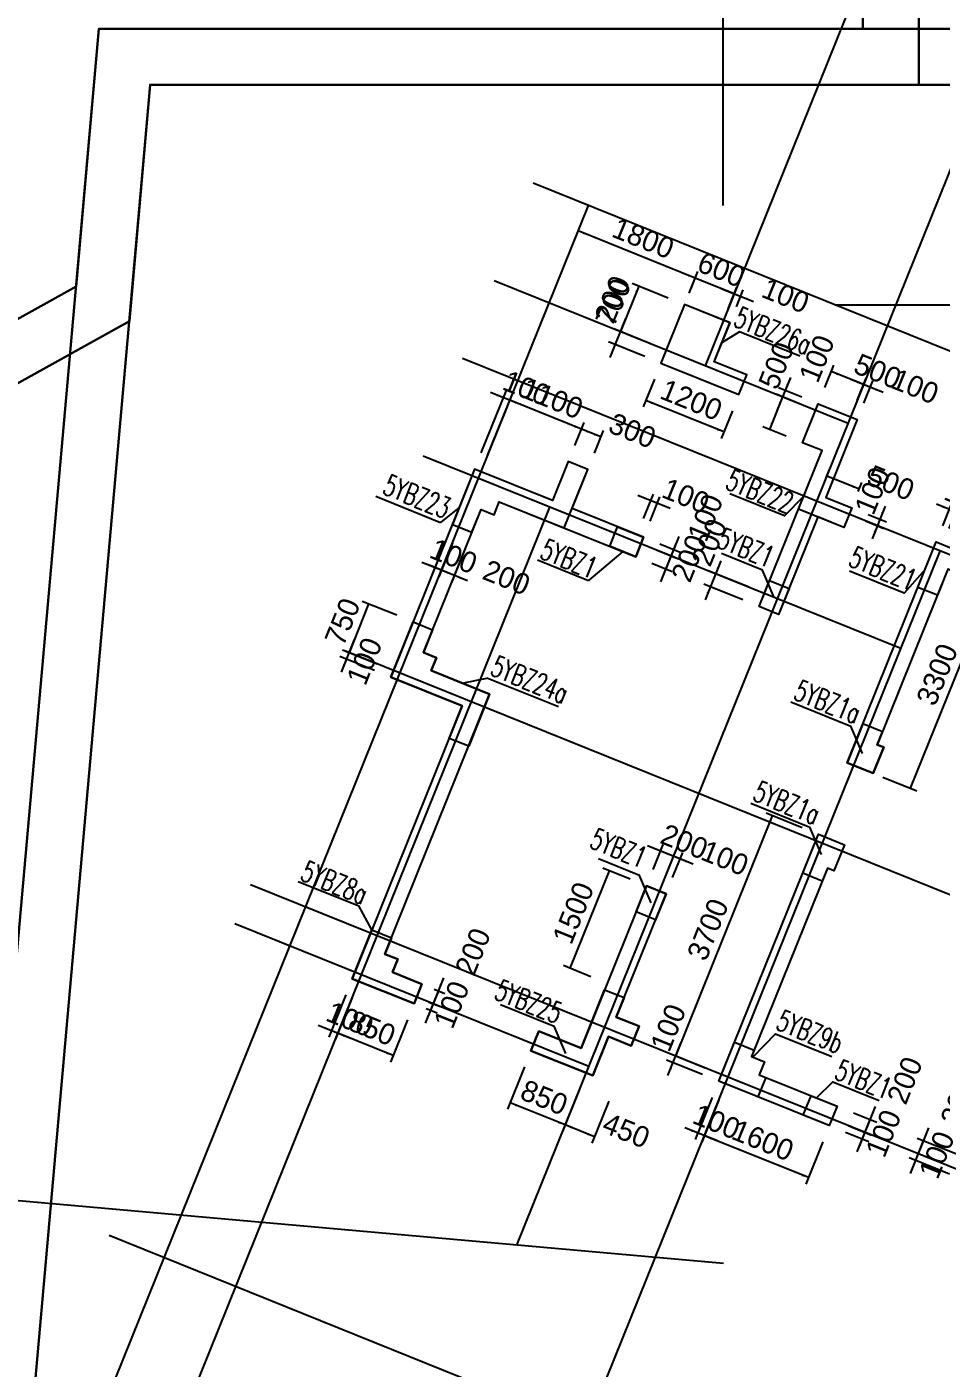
# Model space of a CAD drawing. Extents: x 387171 to 699106, y 11966 to 245688.
# Drawn here: x 522824 to 535876, y 78905 to 98056 of the extents above; entities that cross this region are included whole.
import ezdxf

# ---------------------------------------------------------------- set-up
doc = ezdxf.new("R2010")
doc.units = 0
doc.header["$LTSCALE"] = 100
doc.header["$MEASUREMENT"] = 0
doc.linetypes.add('DASHED', pattern=[19.05, 12.7, -6.35])
for name, color, linetype in [('b边缘构件', 235, 'Continuous'), ('COLU_DASH', 9, 'DASHED'), ('DOTE', 253, 'Continuous'), ('h后浇带', 51, 'Continuous'), ('wall-主楼', 2, 'Continuous'), ('Y阴影', 254, 'Continuous'), ('小尺寸', 4, 'Continuous'), ('边缘构件标注', 1, 'Continuous')]:
    doc.layers.add(name, color=color, linetype=linetype)
doc.styles.add('hztxt', font='hztxt')
doc.styles.get("Standard").update_dxf_attribs({"font": 'standard'})
doc.dimstyles.get("Standard").update_dxf_attribs({"dimtxt": 300, "dimasz": 100, "dimexe": 100, "dimexo": 250, "dimgap": 100, "dimtad": 0, "dimtoh": 1, "dimdec": 0, "dimdsep": 46, "dimcen": 0.09, "dimclrt": 7, "dimadec": 0, "dimazin": 0, "dimtfac": 1, "dimtdec": 4, "dimtofl": 0, "dimtmove": 0, "dimatfit": 3, "dimfxl": 1, "dimtolj": 1, "dimtzin": 0, "dimarcsym": 0})

# ---------------------------------------------------------------- blocks, each defined once
blk = doc.blocks.new('*D2324')
at = {"layer": '小尺寸', "color": 0, "linetype": 'ByBlock', "lineweight": -2}
for p, q in [((530715, 82888), (530472, 82285)), ((531132, 82719), (530889, 82116)), ((530927, 82209), (530509, 82377))]:
    blk.add_line(p, q, dxfattribs=at)
for points in [[(530509, 82377), (530608, 82355), (530596, 82325)], [(530927, 82209), (530828, 82231), (530840, 82262)]]:
    blk.add_solid(points, dxfattribs=at)
at = {"layer": '小尺寸', "color": 7, "linetype": 'Continuous', "lineweight": -2, "insert": (531380, 82296), "char_height": 300, "width": 576.67, "attachment_point": 5, "rotation": 338.0454, "style": 'hztxt'}
blk.add_mtext('450', dxfattribs=at)
blk = doc.blocks.new('*D1852')
at = {"layer": '小尺寸', "color": 0, "linetype": 'ByBlock', "lineweight": -2}
for p, q in [((529927, 83205), (529684, 82602)), ((530715, 82888), (530472, 82285)), ((530509, 82377), (529721, 82695))]:
    blk.add_line(p, q, dxfattribs=at)
for points in [[(529721, 82695), (529820, 82673), (529808, 82642)], [(530509, 82377), (530410, 82399), (530423, 82430)]]:
    blk.add_solid(points, dxfattribs=at)
at = {"layer": '小尺寸', "color": 7, "linetype": 'Continuous', "lineweight": -2, "insert": (530209, 82768), "char_height": 300, "width": 566.67, "attachment_point": 5, "rotation": 338.0454, "style": 'hztxt'}
blk.add_mtext('850', dxfattribs=at)
blk = doc.blocks.new('*D2598')
at = {"layer": '小尺寸', "color": 0, "linetype": 'ByBlock', "lineweight": -2}
for p, q in [((532702, 82734), (532459, 82131)), ((533980, 81625), (532496, 82224)), ((534186, 82135), (533943, 81533))]:
    blk.add_line(p, q, dxfattribs=at)
for points in [[(532496, 82224), (532595, 82202), (532582, 82171)], [(533980, 81625), (533881, 81647), (533893, 81678)]]:
    blk.add_solid(points, dxfattribs=at)
at = {"layer": '小尺寸', "color": 7, "linetype": 'Continuous', "lineweight": -2, "insert": (533331, 82156), "char_height": 300, "width": 685, "attachment_point": 5, "rotation": 338.0454, "style": 'hztxt'}
blk.add_mtext('1600', dxfattribs=at)
blk = doc.blocks.new('*D2521')
at = {"layer": '小尺寸', "color": 0, "linetype": 'ByBlock', "lineweight": -2}
for p, q in [((532609, 82771), (532366, 82168)), ((532702, 82734), (532459, 82131)), ((532681, 82149), (532218, 82336))]:
    blk.add_line(p, q, dxfattribs=at)
for points in [[(532403, 82261), (532304, 82283), (532317, 82314)], [(532496, 82224), (532595, 82202), (532582, 82171)]]:
    blk.add_solid(points, dxfattribs=at)
at = {"layer": '小尺寸', "color": 7, "linetype": 'Continuous', "lineweight": -2, "insert": (532670, 82423), "char_height": 300, "width": 476.67, "attachment_point": 5, "rotation": 338.0454, "style": 'hztxt'}
blk.add_mtext('100', dxfattribs=at)
blk = doc.blocks.new('*D1922')
at = {"layer": '小尺寸', "color": 0, "linetype": 'ByBlock', "lineweight": -2}
for p, q in [((536667, 90246), (535433, 87185)), ((536510, 90309), (536760, 90208)), ((535044, 87342), (535526, 87148))]:
    blk.add_line(p, q, dxfattribs=at)
for points in [[(536667, 90246), (536645, 90147), (536614, 90159)], [(535433, 87185), (535455, 87284), (535486, 87272)]]:
    blk.add_solid(points, dxfattribs=at)
at = {"layer": '小尺寸', "color": 7, "linetype": 'Continuous', "lineweight": -2, "insert": (535818, 88809), "char_height": 300, "width": 780, "attachment_point": 5, "rotation": 68.0454, "style": 'hztxt'}
blk.add_mtext('3300', dxfattribs=at)
blk = doc.blocks.new('*D1460')
at = {"layer": '小尺寸', "color": 0, "linetype": 'ByBlock', "lineweight": -2}
for p, q in [((536271, 91053), (535807, 91240)), ((535899, 90933), (536030, 91257)), ((535992, 90895), (536123, 91220))]:
    blk.add_line(p, q, dxfattribs=at)
for points in [[(535992, 91165), (535893, 91187), (535906, 91218)], [(536085, 91127), (536184, 91105), (536172, 91075)]]:
    blk.add_solid(points, dxfattribs=at)
at = {"layer": '小尺寸', "color": 7, "linetype": 'Continuous', "lineweight": -2, "insert": (536259, 91327), "char_height": 300, "width": 476.67, "attachment_point": 5, "rotation": 338.0454, "style": 'hztxt'}
blk.add_mtext('100', dxfattribs=at)
blk = doc.blocks.new('*D1030')
at = {"layer": '小尺寸', "color": 0, "linetype": 'ByBlock', "lineweight": -2}
for p, q in [((535076, 91211), (534889, 90747)), ((534794, 91001), (535057, 90895)), ((534832, 91094), (535094, 90988))]:
    blk.add_line(p, q, dxfattribs=at)
for points in [[(535002, 91025), (535024, 91124), (535054, 91112)], [(534964, 90932), (534942, 90833), (534911, 90846)]]:
    blk.add_solid(points, dxfattribs=at)
at = {"layer": '小尺寸', "color": 7, "linetype": 'Continuous', "lineweight": -2, "insert": (534896, 91432), "char_height": 300, "width": 476.67, "attachment_point": 5, "rotation": 68.0454, "style": 'hztxt'}
blk.add_mtext('100', dxfattribs=at)
blk = doc.blocks.new('*D605')
at = {"layer": '小尺寸', "color": 0, "linetype": 'ByBlock', "lineweight": -2}
for p, q in [((535048, 92835), (534585, 93022)), ((534678, 92719), (534807, 93040)), ((534771, 92681), (534900, 93002))]:
    blk.add_line(p, q, dxfattribs=at)
for points in [[(534770, 92947), (534671, 92969), (534684, 93000)], [(534863, 92910), (534962, 92888), (534949, 92857)]]:
    blk.add_solid(points, dxfattribs=at)
at = {"layer": '小尺寸', "color": 7, "linetype": 'Continuous', "lineweight": -2, "insert": (535504, 92921), "char_height": 300, "width": 476.67, "attachment_point": 5, "rotation": 338.0454, "style": 'hztxt'}
blk.add_mtext('100', dxfattribs=at)
blk = doc.blocks.new('*D192')
at = {"layer": '小尺寸', "color": 0, "linetype": 'ByBlock', "lineweight": -2}
for p, q in [((534214, 92906), (534344, 93227)), ((534770, 92947), (534306, 93134)), ((534678, 92719), (534807, 93040))]:
    blk.add_line(p, q, dxfattribs=at)
for points in [[(534306, 93134), (534405, 93112), (534393, 93081)], [(534770, 92947), (534671, 92969), (534684, 93000)]]:
    blk.add_solid(points, dxfattribs=at)
at = {"layer": '小尺寸', "color": 7, "linetype": 'Continuous', "lineweight": -2, "insert": (534970, 93136), "char_height": 300, "width": 566.67, "attachment_point": 5, "rotation": 338.0454, "style": 'hztxt'}
blk.add_mtext('500', dxfattribs=at)
blk = doc.blocks.new('*D137')
at = {"layer": '小尺寸', "color": 0, "linetype": 'ByBlock', "lineweight": -2}
for p, q in [((531558, 94354), (531296, 93705)), ((531980, 94184), (531465, 94391)), ((531718, 93535), (531204, 93742))]:
    blk.add_line(p, q, dxfattribs=at)
for points in [[(531558, 94354), (531536, 94255), (531505, 94267)], [(531296, 93705), (531318, 93804), (531349, 93791)]]:
    blk.add_solid(points, dxfattribs=at)
at = {"layer": '小尺寸', "color": 7, "linetype": 'Continuous', "lineweight": -2, "insert": (531195, 94123), "char_height": 300, "width": 566.67, "attachment_point": 5, "rotation": 68.0454, "style": 'hztxt'}
blk.add_mtext('700', dxfattribs=at)
blk = doc.blocks.new('*D2723')
at = {"layer": '小尺寸', "color": 0, "linetype": 'ByBlock', "lineweight": -2}
for p, q in [((531371, 93890), (531147, 93334)), ((531718, 93535), (531204, 93742)), ((531644, 93349), (531129, 93557))]:
    blk.add_line(p, q, dxfattribs=at)
for points in [[(531296, 93705), (531318, 93804), (531349, 93791)], [(531222, 93519), (531200, 93420), (531169, 93433)]]:
    blk.add_solid(points, dxfattribs=at)
at = {"layer": '小尺寸', "color": 7, "linetype": 'Continuous', "lineweight": -2, "insert": (531183, 94164), "char_height": 300, "width": 566.67, "attachment_point": 5, "rotation": 68.0454, "style": 'hztxt'}
blk.add_mtext('200', dxfattribs=at)
blk = doc.blocks.new('*D2325')
at = {"layer": '小尺寸', "color": 0, "linetype": 'ByBlock', "lineweight": -2}
for p, q in [((533723, 93050), (533536, 92586)), ((533889, 92767), (533555, 92902)), ((533852, 92675), (533518, 92809))]:
    blk.add_line(p, q, dxfattribs=at)
for points in [[(533648, 92864), (533670, 92963), (533701, 92951)], [(533611, 92772), (533589, 92673), (533558, 92685)]]:
    blk.add_solid(points, dxfattribs=at)
at = {"layer": '小尺寸', "color": 7, "linetype": 'Continuous', "lineweight": -2, "insert": (534101, 93318), "char_height": 300, "width": 476.67, "attachment_point": 5, "rotation": 68.0454, "style": 'hztxt'}
blk.add_mtext('100', dxfattribs=at)
blk = doc.blocks.new('*D1879')
at = {"layer": '小尺寸', "color": 0, "linetype": 'ByBlock', "lineweight": -2}
for p, q in [((532279, 94255), (532402, 94561)), ((532921, 94244), (532365, 94469)), ((532835, 94031), (532958, 94337))]:
    blk.add_line(p, q, dxfattribs=at)
for points in [[(532365, 94469), (532464, 94447), (532451, 94416)], [(532921, 94244), (532822, 94266), (532835, 94297)]]:
    blk.add_solid(points, dxfattribs=at)
at = {"layer": '小尺寸', "color": 7, "linetype": 'Continuous', "lineweight": -2, "insert": (532736, 94588), "char_height": 300, "width": 556.67, "attachment_point": 5, "rotation": 338.0454, "style": 'hztxt'}
blk.add_mtext('600', dxfattribs=at)
blk = doc.blocks.new('*D1829')
at = {"layer": '小尺寸', "color": 0, "linetype": 'ByBlock', "lineweight": -2}
for p, q in [((532730, 90431), (532505, 89875)), ((533120, 90058), (532562, 90283)), ((533046, 89873), (532488, 90098))]:
    blk.add_line(p, q, dxfattribs=at)
for points in [[(532655, 90246), (532677, 90345), (532708, 90332)], [(532580, 90060), (532558, 89961), (532527, 89974)]]:
    blk.add_solid(points, dxfattribs=at)
at = {"layer": '小尺寸', "color": 7, "linetype": 'Continuous', "lineweight": -2, "insert": (532566, 90695), "char_height": 300, "width": 566.67, "attachment_point": 5, "rotation": 68.0454, "style": 'hztxt'}
blk.add_mtext('200', dxfattribs=at)
blk = doc.blocks.new('*D1416')
at = {"layer": '小尺寸', "color": 0, "linetype": 'ByBlock', "lineweight": -2}
for p, q in [((530647, 92080), (530778, 92405)), ((531019, 92200), (530741, 92312)), ((530925, 91967), (531056, 92293))]:
    blk.add_line(p, q, dxfattribs=at)
for points in [[(530741, 92312), (530840, 92290), (530827, 92259)], [(531019, 92200), (530920, 92222), (530932, 92253)]]:
    blk.add_solid(points, dxfattribs=at)
at = {"layer": '小尺寸', "color": 7, "linetype": 'Continuous', "lineweight": -2, "insert": (531468, 92289), "char_height": 300, "width": 566.67, "attachment_point": 5, "rotation": 338.0454, "style": 'hztxt'}
blk.add_mtext('300', dxfattribs=at)
blk = doc.blocks.new('*D976')
at = {"layer": '小尺寸', "color": 0, "linetype": 'ByBlock', "lineweight": -2}
for p, q in [((529627, 92491), (529758, 92816)), ((530741, 92312), (529720, 92724)), ((530647, 92080), (530778, 92405))]:
    blk.add_line(p, q, dxfattribs=at)
for points in [[(529720, 92724), (529819, 92702), (529807, 92671)], [(530741, 92312), (530642, 92334), (530654, 92365)]]:
    blk.add_solid(points, dxfattribs=at)
at = {"layer": '小尺寸', "color": 7, "linetype": 'Continuous', "lineweight": -2, "insert": (530324, 92750), "char_height": 300, "width": 685, "attachment_point": 5, "rotation": 338.0454, "style": 'hztxt'}
blk.add_mtext('1100', dxfattribs=at)
blk = doc.blocks.new('*D560')
at = {"layer": '小尺寸', "color": 0, "linetype": 'ByBlock', "lineweight": -2}
for p, q in [((532133, 90780), (531946, 90316)), ((531859, 90674), (532151, 90557)), ((531822, 90582), (532113, 90464))]:
    blk.add_line(p, q, dxfattribs=at)
for points in [[(532058, 90594), (532080, 90693), (532111, 90681)], [(532020, 90502), (531998, 90403), (531968, 90415)]]:
    blk.add_solid(points, dxfattribs=at)
at = {"layer": '小尺寸', "color": 7, "linetype": 'Continuous', "lineweight": -2, "insert": (532510, 91048), "char_height": 300, "width": 476.67, "attachment_point": 5, "rotation": 68.0454, "style": 'hztxt'}
blk.add_mtext('100', dxfattribs=at)
blk = doc.blocks.new('*D517')
at = {"layer": '小尺寸', "color": 0, "linetype": 'ByBlock', "lineweight": -2}
for p, q in [((532095, 90687), (531871, 90131)), ((531747, 90396), (532038, 90279)), ((531822, 90582), (532113, 90464))]:
    blk.add_line(p, q, dxfattribs=at)
for points in [[(532020, 90502), (532042, 90601), (532073, 90588)], [(531946, 90316), (531924, 90217), (531893, 90230)]]:
    blk.add_solid(points, dxfattribs=at)
at = {"layer": '小尺寸', "color": 7, "linetype": 'Continuous', "lineweight": -2, "insert": (532277, 90469), "char_height": 300, "width": 566.67, "attachment_point": 5, "rotation": 68.0454, "style": 'hztxt'}
blk.add_mtext('200', dxfattribs=at)
blk = doc.blocks.new('*D92')
at = {"layer": '小尺寸', "color": 0, "linetype": 'ByBlock', "lineweight": -2}
for p, q in [((532009, 91179), (531545, 91366)), ((531628, 91037), (531768, 91384)), ((531721, 91000), (531861, 91347))]:
    blk.add_line(p, q, dxfattribs=at)
for points in [[(531731, 91291), (531632, 91313), (531644, 91344)], [(531823, 91254), (531922, 91232), (531910, 91201)]]:
    blk.add_solid(points, dxfattribs=at)
at = {"layer": '小尺寸', "color": 7, "linetype": 'Continuous', "lineweight": -2, "insert": (532231, 91359), "char_height": 300, "width": 476.67, "attachment_point": 5, "rotation": 338.0454, "style": 'hztxt'}
blk.add_mtext('100', dxfattribs=at)
blk = doc.blocks.new('*D2680')
at = {"layer": '小尺寸', "color": 0, "linetype": 'ByBlock', "lineweight": -2}
for p, q in [((528898, 90682), (528705, 90205)), ((529083, 90608), (528890, 90130)), ((529113, 90148), (528557, 90372))]:
    blk.add_line(p, q, dxfattribs=at)
for points in [[(528742, 90297), (528643, 90319), (528656, 90350)], [(528928, 90223), (529027, 90201), (529014, 90170)]]:
    blk.add_solid(points, dxfattribs=at)
at = {"layer": '小尺寸', "color": 7, "linetype": 'Continuous', "lineweight": -2, "insert": (529672, 90192), "char_height": 300, "width": 566.67, "attachment_point": 5, "rotation": 338.0454, "style": 'hztxt'}
blk.add_mtext('200', dxfattribs=at)
blk = doc.blocks.new('*D2269')
at = {"layer": '小尺寸', "color": 0, "linetype": 'ByBlock', "lineweight": -2}
for p, q in [((528805, 90720), (528612, 90242)), ((528898, 90682), (528705, 90205)), ((528928, 90223), (528464, 90409))]:
    blk.add_line(p, q, dxfattribs=at)
for points in [[(528650, 90335), (528551, 90357), (528563, 90388)], [(528742, 90297), (528841, 90275), (528829, 90245)]]:
    blk.add_solid(points, dxfattribs=at)
at = {"layer": '小尺寸', "color": 7, "linetype": 'Continuous', "lineweight": -2, "insert": (528916, 90497), "char_height": 300, "width": 476.67, "attachment_point": 5, "rotation": 338.0454, "style": 'hztxt'}
blk.add_mtext('100', dxfattribs=at)
blk = doc.blocks.new('*D2222')
at = {"layer": '小尺寸', "color": 0, "linetype": 'ByBlock', "lineweight": -2}
for p, q in [((528106, 89654), (527611, 89853)), ((527703, 89816), (527423, 89120)), ((527825, 88958), (527330, 89158))]:
    blk.add_line(p, q, dxfattribs=at)
for points in [[(527703, 89816), (527682, 89717), (527651, 89729)], [(527423, 89120), (527445, 89219), (527476, 89207)]]:
    blk.add_solid(points, dxfattribs=at)
at = {"layer": '小尺寸', "color": 7, "linetype": 'Continuous', "lineweight": -2, "insert": (527331, 89562), "char_height": 300, "width": 566.67, "attachment_point": 5, "rotation": 68.0454, "style": 'hztxt'}
blk.add_mtext('750', dxfattribs=at)
blk = doc.blocks.new('*D1778')
at = {"layer": '小尺寸', "color": 0, "linetype": 'ByBlock', "lineweight": -2}
for p, q in [((527498, 89306), (527311, 88842)), ((527788, 88865), (527293, 89065)), ((527825, 88958), (527330, 89158))]:
    blk.add_line(p, q, dxfattribs=at)
for points in [[(527423, 89120), (527445, 89219), (527476, 89207)], [(527386, 89028), (527364, 88929), (527333, 88941)]]:
    blk.add_solid(points, dxfattribs=at)
at = {"layer": '小尺寸', "color": 7, "linetype": 'Continuous', "lineweight": -2, "insert": (527644, 88999), "char_height": 300, "width": 476.67, "attachment_point": 5, "rotation": 68.0454, "style": 'hztxt'}
blk.add_mtext('100', dxfattribs=at)
blk = doc.blocks.new('*D1364')
at = {"layer": '小尺寸', "color": 0, "linetype": 'ByBlock', "lineweight": -2}
for p, q in [((528773, 84479), (528549, 83922)), ((528638, 84318), (528791, 84256)), ((528563, 84132), (528716, 84071))]:
    blk.add_line(p, q, dxfattribs=at)
for points in [[(528698, 84293), (528720, 84392), (528751, 84380)], [(528624, 84108), (528602, 84009), (528571, 84021)]]:
    blk.add_solid(points, dxfattribs=at)
at = {"layer": '小尺寸', "color": 7, "linetype": 'Continuous', "lineweight": -2, "insert": (529192, 84851), "char_height": 300, "width": 566.67, "attachment_point": 5, "rotation": 68.0454, "style": 'hztxt'}
blk.add_mtext('200', dxfattribs=at)
blk = doc.blocks.new('*D928')
at = {"layer": '小尺寸', "color": 0, "linetype": 'ByBlock', "lineweight": -2}
for p, q in [((528698, 84293), (528511, 83830)), ((528563, 84132), (528716, 84071)), ((528526, 84040), (528679, 83978))]:
    blk.add_line(p, q, dxfattribs=at)
for points in [[(528624, 84108), (528646, 84207), (528676, 84194)], [(528586, 84015), (528564, 83916), (528533, 83929)]]:
    blk.add_solid(points, dxfattribs=at)
at = {"layer": '小尺寸', "color": 7, "linetype": 'Continuous', "lineweight": -2, "insert": (528888, 84095), "char_height": 300, "width": 476.67, "attachment_point": 5, "rotation": 68.0454, "style": 'hztxt'}
blk.add_mtext('100', dxfattribs=at)
blk = doc.blocks.new('*D879')
at = {"layer": '小尺寸', "color": 0, "linetype": 'ByBlock', "lineweight": -2}
for p, q in [((527469, 84196), (527226, 83593)), ((528257, 83878), (528014, 83275)), ((528052, 83368), (527263, 83686))]:
    blk.add_line(p, q, dxfattribs=at)
for points in [[(527263, 83686), (527362, 83664), (527350, 83633)], [(528052, 83368), (527953, 83390), (527965, 83421)]]:
    blk.add_solid(points, dxfattribs=at)
at = {"layer": '小尺寸', "color": 7, "linetype": 'Continuous', "lineweight": -2, "insert": (527751, 83759), "char_height": 300, "width": 566.67, "attachment_point": 5, "rotation": 338.0454, "style": 'hztxt'}
blk.add_mtext('850', dxfattribs=at)
blk = doc.blocks.new('*D461')
at = {"layer": '小尺寸', "color": 0, "linetype": 'ByBlock', "lineweight": -2}
for p, q in [((527376, 84233), (527133, 83631)), ((527469, 84196), (527226, 83593)), ((527449, 83611), (526985, 83798))]:
    blk.add_line(p, q, dxfattribs=at)
for points in [[(527170, 83723), (527072, 83745), (527084, 83776)], [(527263, 83686), (527362, 83664), (527350, 83633)]]:
    blk.add_solid(points, dxfattribs=at)
at = {"layer": '小尺寸', "color": 7, "linetype": 'Continuous', "lineweight": -2, "insert": (527437, 83886), "char_height": 300, "width": 476.67, "attachment_point": 5, "rotation": 338.0454, "style": 'hztxt'}
blk.add_mtext('100', dxfattribs=at)
blk = doc.blocks.new('*D1180')
at = {"layer": '小尺寸', "color": 0, "linetype": 'ByBlock', "lineweight": -2}
for p, q in [((531974, 83081), (532161, 83544)), ((532508, 83189), (531994, 83396)), ((532470, 83096), (531956, 83304))]:
    blk.add_line(p, q, dxfattribs=at)
for points in [[(532086, 83359), (532108, 83458), (532139, 83446)], [(532049, 83266), (532027, 83167), (531996, 83180)]]:
    blk.add_solid(points, dxfattribs=at)
at = {"layer": '小尺寸', "color": 7, "linetype": 'Continuous', "lineweight": -2, "insert": (531981, 83766), "char_height": 300, "width": 476.67, "attachment_point": 5, "rotation": 68.0454, "style": 'hztxt'}
blk.add_mtext('100', dxfattribs=at)
blk = doc.blocks.new('*D749')
at = {"layer": '小尺寸', "color": 0, "linetype": 'ByBlock', "lineweight": -2}
for p, q in [((532086, 83359), (533470, 86791)), ((533891, 86621), (533377, 86828)), ((532508, 83189), (531994, 83396))]:
    blk.add_line(p, q, dxfattribs=at)
for points in [[(533470, 86791), (533448, 86692), (533417, 86704)], [(532086, 83359), (532108, 83458), (532139, 83446)]]:
    blk.add_solid(points, dxfattribs=at)
at = {"layer": '小尺寸', "color": 7, "linetype": 'Continuous', "lineweight": -2, "insert": (532546, 85168), "char_height": 300, "width": 780, "attachment_point": 5, "rotation": 68.0454, "style": 'hztxt'}
blk.add_mtext('3700', dxfattribs=at)
blk = doc.blocks.new('*D347')
at = {"layer": '小尺寸', "color": 0, "linetype": 'ByBlock', "lineweight": -2}
for p, q in [((531137, 86006), (530577, 84615)), ((531438, 85885), (531045, 86043)), ((530877, 84493), (530484, 84652))]:
    blk.add_line(p, q, dxfattribs=at)
for points in [[(531137, 86006), (531115, 85907), (531085, 85919)], [(530577, 84615), (530599, 84714), (530629, 84701)]]:
    blk.add_solid(points, dxfattribs=at)
at = {"layer": '小尺寸', "color": 7, "linetype": 'Continuous', "lineweight": -2, "insert": (530625, 85404), "char_height": 300, "width": 690, "attachment_point": 5, "rotation": 68.0454, "style": 'hztxt'}
blk.add_mtext('1500', dxfattribs=at)
blk = doc.blocks.new('*D2477')
at = {"layer": '小尺寸', "color": 0, "linetype": 'ByBlock', "lineweight": -2}
for p, q in [((535437, 81685), (535623, 82149)), ((535878, 81831), (535456, 82001)), ((535995, 81676), (535419, 81908))]:
    blk.add_line(p, q, dxfattribs=at)
for points in [[(535549, 81963), (535571, 82062), (535602, 82050)], [(535511, 81871), (535489, 81772), (535458, 81784)]]:
    blk.add_solid(points, dxfattribs=at)
at = {"layer": '小尺寸', "color": 7, "linetype": 'Continuous', "lineweight": -2, "insert": (535813, 81950), "char_height": 300, "width": 476.67, "attachment_point": 5, "rotation": 68.0454, "style": 'hztxt'}
blk.add_mtext('100', dxfattribs=at)
blk = doc.blocks.new('*D2032')
at = {"layer": '小尺寸', "color": 0, "linetype": 'ByBlock', "lineweight": -2}
for p, q in [((535474, 81778), (535698, 82334)), ((536107, 81954), (535531, 82186)), ((535878, 81831), (535456, 82001))]:
    blk.add_line(p, q, dxfattribs=at)
for points in [[(535623, 82149), (535645, 82248), (535676, 82235)], [(535549, 81963), (535527, 81864), (535496, 81877)]]:
    blk.add_solid(points, dxfattribs=at)
at = {"layer": '小尺寸', "color": 7, "linetype": 'Continuous', "lineweight": -2, "insert": (536118, 82706), "char_height": 300, "width": 566.67, "attachment_point": 5, "rotation": 68.0454, "style": 'hztxt'}
blk.add_mtext('200', dxfattribs=at)
blk = doc.blocks.new('*D1989')
at = {"layer": '小尺寸', "color": 0, "linetype": 'ByBlock', "lineweight": -2}
for p, q in [((534548, 82367), (534881, 82233)), ((534676, 81992), (534863, 82455)), ((534511, 82274), (534843, 82140))]:
    blk.add_line(p, q, dxfattribs=at)
for points in [[(534788, 82270), (534810, 82369), (534841, 82357)], [(534751, 82177), (534729, 82078), (534698, 82091)]]:
    blk.add_solid(points, dxfattribs=at)
at = {"layer": '小尺寸', "color": 7, "linetype": 'Continuous', "lineweight": -2, "insert": (535052, 82257), "char_height": 300, "width": 476.67, "attachment_point": 5, "rotation": 68.0454, "style": 'hztxt'}
blk.add_mtext('100', dxfattribs=at)
blk = doc.blocks.new('*D1568')
at = {"layer": '小尺寸', "color": 0, "linetype": 'ByBlock', "lineweight": -2}
for p, q in [((534623, 82552), (534955, 82418)), ((534713, 82084), (534938, 82641)), ((534548, 82367), (534881, 82233))]:
    blk.add_line(p, q, dxfattribs=at)
for points in [[(534863, 82455), (534885, 82554), (534916, 82542)], [(534788, 82270), (534766, 82171), (534735, 82183)]]:
    blk.add_solid(points, dxfattribs=at)
at = {"layer": '小尺寸', "color": 7, "linetype": 'Continuous', "lineweight": -2, "insert": (535357, 83013), "char_height": 300, "width": 566.67, "attachment_point": 5, "rotation": 68.0454, "style": 'hztxt'}
blk.add_mtext('200', dxfattribs=at)
blk = doc.blocks.new('*D655')
at = {"layer": '小尺寸', "color": 0, "linetype": 'ByBlock', "lineweight": -2}
for p, q in [((532334, 86101), (531870, 86288)), ((531949, 85948), (532093, 86306)), ((532042, 85911), (532186, 86269))]:
    blk.add_line(p, q, dxfattribs=at)
for points in [[(532056, 86214), (531957, 86236), (531969, 86266)], [(532149, 86176), (532248, 86154), (532235, 86123)]]:
    blk.add_solid(points, dxfattribs=at)
at = {"layer": '小尺寸', "color": 7, "linetype": 'Continuous', "lineweight": -2, "insert": (532789, 86187), "char_height": 300, "width": 476.67, "attachment_point": 5, "rotation": 338.0454, "style": 'hztxt'}
blk.add_mtext('100', dxfattribs=at)
blk = doc.blocks.new('*D248')
at = {"layer": '小尺寸', "color": 0, "linetype": 'ByBlock', "lineweight": -2}
for p, q in [((531763, 86023), (531908, 86381)), ((532241, 86139), (531685, 86363)), ((531949, 85948), (532093, 86306))]:
    blk.add_line(p, q, dxfattribs=at)
for points in [[(531870, 86288), (531771, 86310), (531784, 86341)], [(532056, 86214), (532155, 86192), (532142, 86161)]]:
    blk.add_solid(points, dxfattribs=at)
at = {"layer": '小尺寸', "color": 7, "linetype": 'Continuous', "lineweight": -2, "insert": (532210, 86421), "char_height": 300, "width": 566.67, "attachment_point": 5, "rotation": 338.0454, "style": 'hztxt'}
blk.add_mtext('200', dxfattribs=at)
blk = doc.blocks.new('*D1518')
at = {"layer": '小尺寸', "color": 0, "linetype": 'ByBlock', "lineweight": -2}
for p, q in [((533611, 92772), (533424, 92308)), ((533852, 92675), (533518, 92809)), ((533665, 92211), (533331, 92345))]:
    blk.add_line(p, q, dxfattribs=at)
for points in [[(533611, 92772), (533589, 92673), (533558, 92685)], [(533424, 92308), (533446, 92407), (533477, 92394)]]:
    blk.add_solid(points, dxfattribs=at)
at = {"layer": '小尺寸', "color": 7, "linetype": 'Continuous', "lineweight": -2, "insert": (533522, 93221), "char_height": 300, "width": 566.67, "attachment_point": 5, "rotation": 68.0454, "style": 'hztxt'}
blk.add_mtext('500', dxfattribs=at)
blk = doc.blocks.new('*D108')
at = {"layer": '小尺寸', "color": 0, "linetype": 'ByBlock', "lineweight": -2}
for p, q in [((531782, 93024), (531622, 92628)), ((532773, 92272), (531660, 92720)), ((532895, 92575), (532735, 92179))]:
    blk.add_line(p, q, dxfattribs=at)
for points in [[(531660, 92720), (531759, 92699), (531746, 92668)], [(532773, 92272), (532674, 92294), (532686, 92325)]]:
    blk.add_solid(points, dxfattribs=at)
at = {"layer": '小尺寸', "color": 7, "linetype": 'Continuous', "lineweight": -2, "insert": (532310, 92728), "char_height": 300, "width": 690, "attachment_point": 5, "rotation": 338.0454, "style": 'hztxt'}
blk.add_mtext('1200', dxfattribs=at)
blk = doc.blocks.new('*D2688')
at = {"layer": '小尺寸', "color": 0, "linetype": 'ByBlock', "lineweight": -2}
for p, q in [((530636, 94995), (530732, 95234)), ((532365, 94469), (530695, 95142)), ((532306, 94322), (532402, 94561))]:
    blk.add_line(p, q, dxfattribs=at)
for points in [[(530695, 95142), (530794, 95120), (530782, 95089)], [(532365, 94469), (532266, 94491), (532278, 94522)]]:
    blk.add_solid(points, dxfattribs=at)
at = {"layer": '小尺寸', "color": 7, "linetype": 'Continuous', "lineweight": -2, "insert": (531623, 95037), "char_height": 300, "width": 690, "attachment_point": 5, "rotation": 338.0454, "style": 'hztxt'}
blk.add_mtext('1800', dxfattribs=at)
blk = doc.blocks.new('*D2285')
at = {"layer": '小尺寸', "color": 0, "linetype": 'ByBlock', "lineweight": -2}
for p, q in [((529309, 91972), (529665, 92854)), ((529402, 91934), (529758, 92816)), ((529906, 92649), (529442, 92836))]:
    blk.add_line(p, q, dxfattribs=at)
for points in [[(529628, 92761), (529529, 92783), (529541, 92814)], [(529720, 92724), (529819, 92702), (529807, 92671)]]:
    blk.add_solid(points, dxfattribs=at)
at = {"layer": '小尺寸', "color": 7, "linetype": 'Continuous', "lineweight": -2, "insert": (529958, 92897), "char_height": 300, "width": 476.67, "attachment_point": 5, "rotation": 338.0454, "style": 'hztxt'}
blk.add_mtext('100', dxfattribs=at)
blk = doc.blocks.new('*D1844')
at = {"layer": '小尺寸', "color": 0, "linetype": 'ByBlock', "lineweight": -2}
for p, q in [((534229, 91606), (534282, 91735)), ((534708, 91455), (534244, 91642)), ((534693, 91419), (534745, 91548))]:
    blk.add_line(p, q, dxfattribs=at)
for points in [[(534244, 91642), (534343, 91620), (534331, 91589)], [(534708, 91455), (534609, 91477), (534621, 91508)]]:
    blk.add_solid(points, dxfattribs=at)
at = {"layer": '小尺寸', "color": 7, "linetype": 'Continuous', "lineweight": -2, "insert": (535157, 91544), "char_height": 300, "width": 566.67, "attachment_point": 5, "rotation": 338.0454, "style": 'hztxt'}
blk.add_mtext('500', dxfattribs=at)
blk = doc.blocks.new('*D213')
at = {"layer": '小尺寸', "color": 0, "linetype": 'ByBlock', "lineweight": -2}
for p, q in [((532736, 94319), (533199, 94132)), ((532862, 94098), (532958, 94337)), ((532955, 94060), (533051, 94300))]:
    blk.add_line(p, q, dxfattribs=at)
for points in [[(532921, 94244), (532822, 94266), (532835, 94297)], [(533014, 94207), (533113, 94185), (533101, 94154)]]:
    blk.add_solid(points, dxfattribs=at)
at = {"layer": '小尺寸', "color": 7, "linetype": 'Continuous', "lineweight": -2, "insert": (533655, 94218), "char_height": 300, "width": 476.67, "attachment_point": 5, "rotation": 338.0454, "style": 'hztxt'}
blk.add_mtext('100', dxfattribs=at)
blk = doc.blocks.new('后浇带现场')
at = {"color": 6, "lineweight": 30}
for points in [[(662200, 674230), (718557, 674230), (718557, 624270), (707583, 624270), (707286, 620897), (700215, 616964), (698139, 620873), (664797, 619534)], [(662200, 673430), (717757, 673430), (717757, 625070), (706851, 625070), (706526, 621390), (700538, 618060), (698609, 621692), (664765, 620333)], [(703006, 581720), (706851, 625070)], [(781539, 625070), (706851, 625070)], [(703803, 581649), (707583, 624270)], [(780665, 624270), (707583, 624270)]]:
    blk.add_lwpolyline(points, dxfattribs=at)
at = {"layer": 'h后浇带', "color": 1}
blk.add_line((706457, 611569), (703803, 581649), dxfattribs=at)

msp = doc.modelspace()

# ---------------------------------------------------------------- hatches: boundary and pattern name
at = {"layer": 'Y阴影'}
h = msp.add_hatch(dxfattribs=at)
h.set_pattern_fill('ANSI31', color=256, scale=25, angle=-21.95462, style=0)
h.set_pattern_definition([])
h.paths.add_polyline_path([(532861.4, 93828.5), (532212.2, 94090.2), (531875.7, 93255.5), (532988.6, 92806.5), (533100.7, 93084.8), (532637.1, 93272)], flags=0)
h = msp.add_hatch(dxfattribs=at)
h.set_pattern_fill('ANSI31', color=256, scale=25, angle=-21.95462, style=0)
h.set_pattern_definition([])
h.paths.add_polyline_path([(534487.6, 90908.8), (533838.3, 91170.5), (534174.8, 92005.2), (533896.6, 92117.4), (534120.9, 92673.9), (534677.4, 92449.6), (534228.7, 91336.6), (534599.7, 91187)], flags=0)
h = msp.add_hatch(dxfattribs=at)
h.set_pattern_fill('ANSI31', color=256, scale=25, angle=-21.95462, style=0)
h.set_pattern_definition([])
h.paths.add_polyline_path([(529307.3, 91164.1), (529492.8, 91089.3), (529567.6, 91274.8), (530495.3, 90900.8), (530831.7, 91735.6), (530553.5, 91847.7), (530329.2, 91291.2), (529216, 91740), (528898.2, 90951.6), (529176.5, 90839.4)], flags=0)
h = msp.add_hatch(dxfattribs=at)
h.set_pattern_fill('ANSI31', color=256, scale=25, angle=-21.95462, style=0)
h.set_pattern_definition([])
h.paths.add_polyline_path([(531627.5, 90767.9), (531515.3, 90489.6), (531144.3, 90639.2), (531256.5, 90917.4)], flags=0)
h = msp.add_hatch(dxfattribs=at)
h.set_pattern_fill('ANSI31', color=256, scale=25, angle=-21.95462, style=0)
h.set_pattern_definition([])
h.paths.add_polyline_path([(536315.6, 90495.4), (536203.4, 90217.1), (535971.5, 90310.6), (535822, 89939.6), (535543.7, 90051.8), (535805.4, 90701)], flags=0)
h = msp.add_hatch(dxfattribs=at)
h.set_pattern_fill('ANSI31', color=256, scale=25, angle=-21.95462, style=0)
h.set_pattern_definition([])
h.paths.add_polyline_path([(533705.3, 90038.1), (533555.8, 89667.1), (533277.5, 89779.3), (533427.1, 90150.3)], flags=0)
h = msp.add_hatch(dxfattribs=at)
h.set_pattern_fill('ANSI31', color=256, scale=25, angle=-21.95462, style=0)
h.set_pattern_definition([])
h.paths.add_polyline_path([(529131.2, 87784.8), (528852.9, 87897), (529039.8, 88360.7), (528019.6, 88772), (528337.4, 89560.4), (528615.7, 89448.2), (528484.8, 89123.6), (528670.3, 89048.8), (528595.5, 88863.3), (529430.3, 88526.8)], flags=0)
h = msp.add_hatch(dxfattribs=at)
h.set_pattern_fill('ANSI31', color=256, scale=25, angle=-21.95462, style=0)
h.set_pattern_definition([])
h.paths.add_polyline_path([(535036.8, 87991.9), (534758.6, 88104.1), (534534.3, 87547.6), (534905.3, 87398), (535054.8, 87769), (534962.1, 87806.4)], flags=0)
h = msp.add_hatch(dxfattribs=at)
h.set_pattern_fill('ANSI31', color=256, scale=25, angle=-21.95462, style=0)
h.set_pattern_definition([])
h.paths.add_polyline_path([(534176.9, 85858.7), (533898.7, 85970.9), (534123, 86527.3), (534494, 86377.8), (534344.5, 86006.8), (534251.7, 86044.2)], flags=0)
h = msp.add_hatch(dxfattribs=at)
h.set_pattern_fill('ANSI31', color=256, scale=25, angle=-21.95462, style=0)
h.set_pattern_definition([])
h.paths.add_polyline_path([(531948.1, 85678.9), (531798.6, 85308), (531520.3, 85420.1), (531669.9, 85791.1)], flags=0)
h = msp.add_hatch(dxfattribs=at)
h.set_pattern_fill('ANSI31', color=256, scale=25, angle=-21.95462, style=0)
h.set_pattern_definition([])
h.paths.add_polyline_path([(528350.7, 84110.2), (527469.6, 84465.3), (527750, 85160.9), (528028.2, 85048.8), (527934.9, 84817.2), (528120.4, 84742.4), (528045.5, 84556.6), (528462.9, 84388.4)], flags=0)
h = msp.add_hatch(dxfattribs=at)
h.set_pattern_fill('ANSI31', color=256, scale=25, angle=-21.95462, style=0)
h.set_pattern_definition([])
h.paths.add_polyline_path([(531562.4, 83785.9), (531450.2, 83507.6), (531125.6, 83638.5), (530901.3, 83082), (530020.2, 83437.2), (530132.3, 83715.4), (530735.2, 83472.4), (531071.7, 84307.2), (531349.9, 84195), (531237.7, 83916.7)], flags=0)
h = msp.add_hatch(dxfattribs=at)
h.set_pattern_fill('ANSI31', color=256, scale=25, angle=-21.95462, style=0)
h.set_pattern_definition([])
h.paths.add_polyline_path([(532926.6, 83559.4), (533204.9, 83447.2), (533167.6, 83354.8), (533353.1, 83280), (533278.3, 83094.5), (533370.9, 83056.8), (533258.8, 82778.6), (532702.3, 83002.9)], flags=0)
h = msp.add_hatch(dxfattribs=at)
h.set_pattern_fill('ANSI31', color=256, scale=25, angle=-21.95462, style=0)
h.set_pattern_definition([])
h.paths.add_polyline_path([(534391.2, 82645.6), (534279, 82367.3), (533908, 82516.9), (534020.2, 82795.1)], flags=0)

# ---------------------------------------------------------------- linework, layer by layer
at = {"layer": 'b边缘构件'}
for points in [[(532861.4, 93828.5), (532212.2, 94090.2), (531875.7, 93255.5), (532988.6, 92806.5), (533100.7, 93084.8), (532637.1, 93272), (532861.4, 93828.5)], [(529307.3, 91164.1), (529492.8, 91089.3), (529567.6, 91274.8), (530495.3, 90900.8), (530831.7, 91735.6), (530553.5, 91847.7), (530329.2, 91291.2), (529216, 91740), (528898.2, 90951.6), (529176.5, 90839.4)], [(529131.2, 87784.8), (528852.9, 87897), (529039.8, 88360.7), (528019.6, 88772), (528337.4, 89560.4), (528615.7, 89448.2), (528484.8, 89123.6), (528670.3, 89048.8), (528595.5, 88863.3), (529430.3, 88526.8)], [(528350.7, 84110.2), (527469.6, 84465.3), (527750, 85160.9), (528028.2, 85048.8), (527934.9, 84817.2), (528120.4, 84742.4), (528045.5, 84556.6), (528462.9, 84388.4)], [(532926.6, 83559.4), (533204.9, 83447.2), (533167.6, 83354.8), (533353.1, 83280), (533278.3, 83094.5), (533370.9, 83056.8), (533258.8, 82778.6), (532702.3, 83002.9)]]:
    msp.add_lwpolyline(points, close=True, dxfattribs=at)
for points in [[(534487.6, 90908.8), (533838.3, 91170.5), (534174.8, 92005.2), (533896.6, 92117.4), (534120.9, 92673.9), (534677.4, 92449.6), (534228.7, 91336.6), (534599.7, 91187), (534487.6, 90908.8)], [(531627.5, 90767.9), (531515.3, 90489.6), (531144.3, 90639.2), (531256.5, 90917.4), (531627.5, 90767.9)], [(536315.6, 90495.4), (536203.4, 90217.1), (535971.5, 90310.6), (535822, 89939.6), (535543.7, 90051.8), (535805.4, 90701), (536315.6, 90495.4)], [(533705.3, 90038.1), (533555.8, 89667.1), (533277.5, 89779.3), (533427.1, 90150.3), (533705.3, 90038.1)], [(535036.8, 87991.9), (534758.6, 88104.1), (534534.3, 87547.6), (534905.3, 87398), (535054.8, 87769), (534962.1, 87806.4), (535036.8, 87991.9)], [(534176.9, 85858.7), (533898.7, 85970.9), (534123, 86527.3), (534494, 86377.8), (534344.5, 86006.8), (534251.7, 86044.2), (534176.9, 85858.7)], [(531948.1, 85678.9), (531798.6, 85308), (531520.3, 85420.1), (531669.9, 85791.1), (531948.1, 85678.9)], [(531562.4, 83785.9), (531450.2, 83507.6), (531125.6, 83638.5), (530901.3, 83082), (530020.2, 83437.2), (530132.3, 83715.4), (530735.2, 83472.4), (531071.7, 84307.2), (531349.9, 84195), (531237.7, 83916.7), (531562.4, 83785.9)], [(534391.2, 82645.6), (534279, 82367.3), (533908, 82516.9), (534020.2, 82795.1), (534391.2, 82645.6)]]:
    msp.add_lwpolyline(points, dxfattribs=at)
at = {"layer": 'COLU_DASH'}
msp.add_line((534176.9, 85858.7), (533898.7, 85970.9), dxfattribs=at)
at = {"layer": 'DOTE'}
for p, q in [((532758, 238913.1), (532758.2, 95505.2)), ((534664, 98568.3), (532506.8, 93216.7)), ((529818.1, 80662.4), (536704.5, 97745.8)), ((571646, 79056.8), (530053.9, 95822.8)), ((522455.3, 74700.8), (530841.6, 95505.2)), ((534547.2, 92394.2), (529493.1, 94431.5)), ((534357.6, 94087.9), (571158.1, 94087.9)), ((557563.8, 81822.3), (529044.5, 93318.6)), ((535300, 89179.6), (528483.7, 91927.3)), ((523475.5, 74289.6), (530291.6, 91198.5)), ((528483.9, 72270.7), (535860.8, 90570.9)), ((555881.4, 77648.6), (527362, 89144.9)), ((536727.9, 81488), (526016.1, 85806)), ((530845.9, 83212.1), (525791.8, 85249.5)), ((532770.8, 80400.5), (512310.2, 82215.2)), ((539160.8, 74685), (523997.2, 80797.6))]:
    msp.add_line(p, q, dxfattribs=at)
at = {"layer": 'wall-主楼'}
for points in [[(533100.7, 93085.1), (532636.9, 93272.1), (532861.2, 93828.6), (532212, 94090.3), (531875.5, 93255.5), (532988.5, 92806.9)], [(533896.6, 92117.4), (534120.9, 92673.9), (534677.4, 92449.6), (534228.7, 91336.6), (534599.7, 91187), (534487.6, 90908.8), (534116.6, 91058.3), (533555.8, 89667.1), (533277.5, 89779.3), (534174.8, 92005.2)], [(529492.8, 91089.3), (529567.6, 91274.8), (531515.3, 90489.6), (531627.5, 90767.9), (530607.2, 91179.1), (530831.6, 91735.6), (530553.3, 91847.8), (530329, 91291.3), (529216, 91739.9), (528019.6, 88772), (529039.8, 88360.7), (527469.6, 84465.3), (528350.7, 84110.2), (528462.9, 84388.4), (528045.5, 84556.6), (528120.3, 84742.1), (527934.8, 84816.9), (529430.3, 88526.8), (528595.5, 88863.3), (528670.3, 89048.8), (528484.8, 89123.6), (529307.3, 91164)], [(535971.5, 90310.6), (534962.1, 87806.4), (535054.8, 87769), (534905.3, 87398), (534534.3, 87547.6), (535805.4, 90701), (536315.6, 90495.4), (536203.4, 90217.1)], [(533278.2, 83094.2), (534391.2, 82645.6), (534279, 82367.3), (532702.3, 83002.9), (534123, 86527.3), (534494, 86377.8), (534344.5, 86006.8), (534251.7, 86044.2), (533167.5, 83354.5), (533353, 83279.7)]]:
    msp.add_lwpolyline(points, close=True, dxfattribs=at)
msp.add_lwpolyline([(530020.2, 83437.2), (530901.3, 83082), (531125.6, 83638.5), (531450.2, 83507.6), (531562.4, 83785.9), (531237.7, 83916.7), (531948.1, 85678.9), (531669.9, 85791.1), (530959.5, 84028.9), (530735.2, 83472.4), (530132.3, 83715.4), (530020.2, 83437.2)], dxfattribs=at)
at = {"layer": '边缘构件标注', "color": 200}
for p, q in [((532995.1, 93700.8), (532749.3, 93550.2)), ((533856.3, 93353.6), (532995.1, 93700.8)), ((527804.7, 91353.8), (528729.7, 90980.9)), ((528995, 91191.7), (528729.7, 90980.9)), ((530112.2, 90445.4), (530840.1, 90151.9)), ((531329.8, 90564.4), (530840.1, 90151.9)), ((529038.9, 88684.6), (529392, 88757.9)), ((530415.2, 88345.4), (529392, 88757.9)), ((533728.7, 88417.5), (534584.2, 88072.6)), ((534750.3, 87682.2), (534584.2, 88072.6)), ((533158.8, 86969.9), (534002.6, 86629.8)), ((534168.7, 86239.4), (534002.6, 86629.8)), ((526698.2, 85854.5), (527565.2, 85505)), ((527750, 85160.9), (527565.2, 85505)), ((529585.6, 84097.6), (530350.7, 83789.1)), ((530516.8, 83398.7), (530350.7, 83789.1)), ((533509.9, 83678.9), (533188.1, 83346.2)), ((533509.9, 83678.9), (534316.4, 83353.8))]:
    msp.add_line(p, q, dxfattribs=at)
for points in [[(533911.1, 91351.2), (533637.6, 91073.7), (532858.5, 91387.7)], [(533491.4, 89908.7), (533325.3, 90299.1), (532741, 90534.6)], [(535646.7, 90307.2), (535348.1, 89967.6), (534569, 90281.7)], [(531734.2, 85549.5), (531568.1, 85939.9), (530983.8, 86175.5)], [(534094.1, 82765.3), (534329, 82994.1), (534988.4, 82728.3)]]:
    msp.add_lwpolyline(points, dxfattribs=at)

# ---------------------------------------------------------------- block references
at = {"color": 3, "lineweight": 30}
msp.add_blockref('后浇带现场', (-182998.7, -527042.1), dxfattribs=at)

# ---------------------------------------------------------------- texts
at = {"layer": '边缘构件标注', "color": 200, "width": 0.7}
for s, p in [('5YBZ26a', (532895.3, 93789.6)), ('5YBZ23', (527885.6, 91394.2)), ('5YBZ22', (532778.5, 91466.6)), ('5YBZ1', (532656.6, 90632.2)), ('5YBZ1', (530129.5, 90475.4)), ('5YBZ21', (534534.5, 90366)), ('5YBZ24a', (529422.2, 88807.4)), ('5YBZ1a', (533750.5, 88461.7)), ('5YBZ1a', (533168.9, 87018.9)), ('5YBZ1', (530838.6, 86341.9)), ('5YBZ8a', (526710.6, 85879.8)), ('5YBZ25', (529478.9, 84182.6)), ('5YBZ9b', (533499.3, 83749.4)), ('5YBZ1', (534333.3, 83041.1))]:
    msp.add_text(s, height=300, rotation=338.04538, dxfattribs=at).set_placement(p)

# ---------------------------------------------------------------- dimensions: what is measured, and where the dimension line sits
at = {"layer": '小尺寸'}
for base, p1, p2, angle, picture, middle in [((530695.1, 95141.7), (532212.2, 94090.2), (530542.5, 94763.2), 158.04538, '*D2688', (531623.4, 95037.1)), ((532364.8, 94468.7), (532741.6, 93799.2), (532185.3, 94023.5), 158.04538, '*D1879', (532736.4, 94588.4)), ((531221.6, 93519.2), (531950.3, 93441), (531875.5, 93255.5), 68.04538, '*D2723', (531002.4, 93715.3)), ((531296.3, 93704.7), (532212, 94090.3), (531950.3, 93441), 68.04538, '*D137', (531195.3, 94122.7)), ((533423.9, 92307.9), (534083.5, 92581.1), (533896.6, 92117.4), 68.04538, '*D1518', (533285.5, 92633.3)), ((533610.9, 92771.7), (534120.9, 92673.9), (534083.5, 92581.1), 68.04538, '*D2325', (533955.6, 92958.2)), ((534306.3, 93133.9), (534584.6, 92487), (534120.9, 92673.9), 158.04538, '*D192', (534383, 93372.5)), ((529627.6, 92761), (529308.8, 91702.6), (529216, 91740), 158.04538, '*D2285', (529597.8, 93042.6)), ((531659.8, 92720.5), (532988.5, 92806.9), (531875.5, 93255.5), 158.04538, '*D108', (532309.8, 92728)), ((534770.1, 92947), (534677.4, 92449.6), (534584.6, 92487), 158.04538, '*D605', (535143.6, 93066)), ((529720.4, 92723.6), (530553.5, 91847.7), (529533.1, 92259.1), 158.04538, '*D976', (530324, 92749.8)), ((530740.8, 92312.3), (530831.7, 91735.6), (530553.5, 91847.7), 158.04538, '*D1416', (530973.4, 92488.1)), ((534244.1, 91642.2), (534599.7, 91187), (534136, 91374), 158.04538, '*D1844', (534569.5, 91780.6)), ((534964.2, 90932.3), (534599.7, 91187), (534562.3, 91094.3), 68.04538, '*D1030', (534751, 91072.1)), ((531730.6, 91291.3), (531627.5, 90767.9), (531534.7, 90805.3), 158.04538, '*D92', (531870.5, 91504.5)), ((535992.4, 91164.7), (535898.2, 90663.6), (535805.4, 90701), 158.04538, '*D1460', (535898.6, 91472.1)), ((532020.4, 90501.6), (531627.5, 90767.9), (531590.1, 90675.1), 68.04538, '*D560', (532365.2, 90688.2)), ((532580.3, 90060.4), (533352.3, 89964.8), (533277.5, 89779.3), 68.04538, '*D1829', (532385.8, 90246.6)), ((528649.6, 90334.7), (528991, 90914.2), (528898.2, 90951.6), 158.04538, '*D2269', (528555.7, 90642.1)), ((528742.3, 90297.3), (529176.5, 90839.4), (528991, 90914.2), 158.04538, '*D2680', (529223.5, 90372.9)), ((531945.7, 90316.2), (531590.1, 90675.1), (531515.3, 90489.6), 68.04538, '*D517', (532096, 90020.4)), ((535433.2, 87185.2), (536278.2, 90402.6), (534812.5, 87435.4), 68.04538, '*D1922', (535818.2, 88809)), ((527423.1, 89120.3), (528337.4, 89560.4), (528057, 88864.8), 68.04538, '*D2222', (527331.4, 89561.6)), ((527385.7, 89027.6), (528057, 88864.8), (528019.6, 88772), 68.04538, '*D1778', (527498.6, 88639.1)), ((533469.8, 86790.7), (532739.7, 83095.7), (534123, 86527.3), 68.04538, '*D749', (532546.2, 85168.3)), ((531870.3, 86288.3), (531855.4, 85716.3), (531669.9, 85791.1), 158.04538, '*D248', (531761.5, 86601.8)), ((532055.8, 86213.6), (531948.1, 85678.9), (531855.4, 85716.3), 158.04538, '*D655', (532429.3, 86332.6)), ((530576.6, 84614.5), (531669.9, 85791.1), (531109, 84399.9), 68.04538, '*D347', (530625.1, 85403.6)), ((528623.6, 84108), (528406, 84411.3), (528331.2, 84225.8), 68.04538, '*D1364', (529011.8, 84402.3)), ((527170.5, 83723.4), (527562.3, 84428), (527469.6, 84465.3), 158.04538, '*D461', (527076.7, 84030.7)), ((527263.2, 83686), (528350.7, 84110.2), (527562.3, 84428), 158.04538, '*D879', (527750.9, 83758.9)), ((528586.2, 84015.2), (528331.2, 84225.8), (528293.8, 84133.1), 68.04538, '*D928', (528742.6, 83734.5)), ((532086.4, 83359), (532702.3, 83002.9), (532739.7, 83095.7), 68.04538, '*D1180', (531835.9, 83406.1)), ((534862.7, 82455.5), (534316.4, 82460.1), (534391.2, 82645.6), 68.04538, '*D1568', (535176.1, 82564.3)), ((535623.5, 82148.8), (536109.9, 81737.1), (536338.9, 81860.4), 68.04538, '*D2032', (535936.9, 82257.6)), ((534788, 82270), (534279, 82367.3), (534316.4, 82460.1), 68.04538, '*D1989', (534907, 81896.5)), ((535548.7, 81963.3), (536226.7, 81582.2), (536109.9, 81737.1), 68.04538, '*D2477', (535667.7, 81589.8))]:
    dim = msp.add_linear_dim(base=base, p1=p1, p2=p2, angle=angle, dimstyle='Standard', dxfattribs=at)
    dim.commit()
    dim.dimension.update_dxf_attribs({"geometry": picture, "text_midpoint": middle})
for p1, p2, distance, picture, middle in [((532768.5, 93865.9), (532861.4, 93828.5), 408.1, '*D213', (533294.7, 94363.4)), ((530808.5, 83119.4), (530020.2, 83437.2), 800, '*D1852', (530208.7, 82768.2)), ((531225.9, 82951.2), (530808.5, 83119.4), 800, '*D2324', (530811.6, 82525.2)), ((532795, 82965.5), (532702.3, 83002.9), 800, '*D2521', (532309.4, 82568.3)), ((534279, 82367.3), (532795, 82965.5), 800, '*D2598', (533331.4, 82156.3))]:
    dim = msp.add_aligned_dim(p1=p1, p2=p2, distance=distance, dimstyle='Standard', dxfattribs=at)
    dim.commit()
    dim.dimension.update_dxf_attribs({"geometry": picture, "text_midpoint": middle})

doc.saveas('drawing.dxf')
